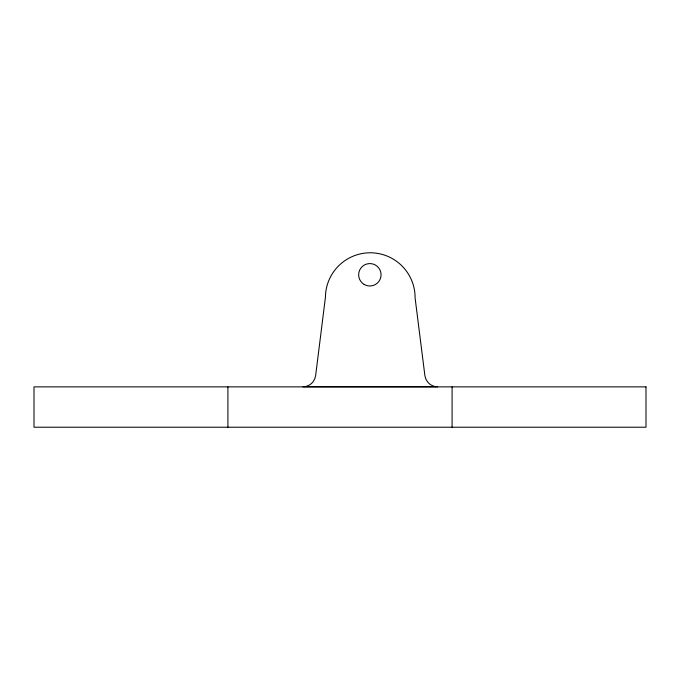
<?xml version="1.0" encoding="UTF-8"?>
<svg xmlns="http://www.w3.org/2000/svg" width="680" height="680" viewBox="0 0 680 680"><rect width="100%" height="100%" fill="white"/><g stroke="black" fill="none" stroke-linecap="round" stroke-linejoin="round"><path stroke-width="1.02" d="M302.923 386.869L306.161 386.418L309.255 385.092A13.532 13.532 0 0 0 313.072 381.718L314.772 378.82L315.622 375.657L325.431 297.287A44.837 44.837 0 0 1 370.591 252.781A44.837 44.837 0 0 1 415.098 297.942L424.898 375.657L425.748 378.82L427.448 381.718A13.549 13.549 0 0 0 431.273 385.092L434.367 386.418L437.606 386.869M304.547 386.758L435.982 386.758M452.089 386.869L452.089 427.219M227.91 386.869L227.91 427.219M646 386.869L34 386.869L34 427.219L646 427.219L646 386.869M364.166 284.444A11.211 11.211 0 0 0 381.063 274.881A11.211 11.211 0 0 0 364.335 265.03A11.211 11.211 0 0 0 364.166 284.444"/></g></svg>
